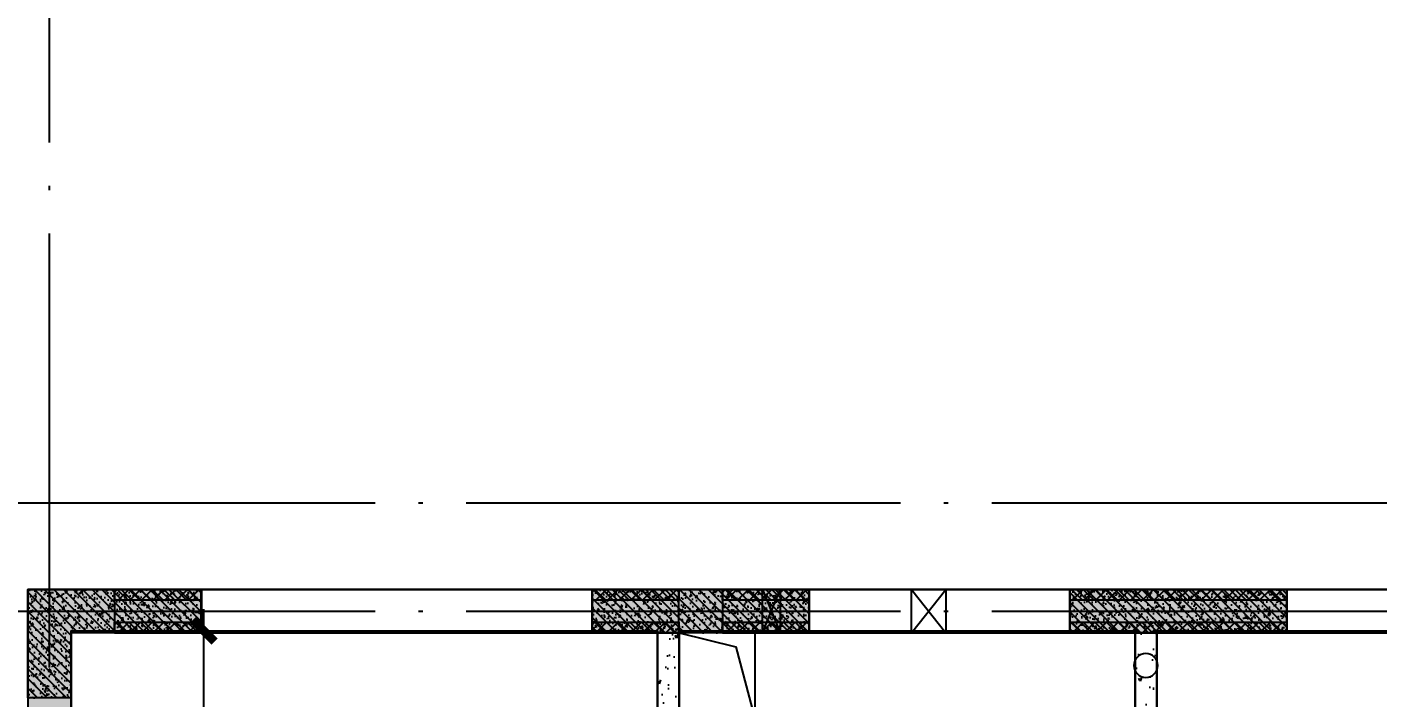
# Model space of a CAD drawing. Extents: x -3200779283 to -8106663, y 659664 to 1123462.
# Drawn here: x -8149104 to -8142881, y 938125 to 941217 of the extents above; entities that cross this region are included whole.
import ezdxf

# ---------------------------------------------------------------- set-up
doc = ezdxf.new("R2010")
doc.units = 0
doc.header["$LTSCALE"] = 1000
doc.header["$MEASUREMENT"] = 0
for name, pattern in [('120-墙体$0$CONTINOUS', [0]), ('3#-轴线$0$DOTE', [2.42, 2, -0.2, 0.02, -0.2]), ('DASH', [0.35, 0.25, -0.1])]:
    doc.linetypes.add(name, pattern=pattern)
doc.layers.get('Defpoints').update_dxf_attribs({"color": 30, "linetype": 'DASH'})
for name, color, linetype in [('120-墙体$0$S-SLAB-HOLE', 5, 'Continuous'), ('120-墙体$0$S-WALL', 40, 'Continuous'), ('120-墙体$0$S-WALL-BEAM', 120, 'Continuous'), ('120-墙体$0$S-WALL-COLU', 252, '120-墙体$0$CONTINOUS'), ('120-墙体$0$S-WALL-COLU-HATC', 16, 'Continuous'), ('120-墙体$0$S-WALL-HATC', 253, 'Continuous'), ('120-墙体$0$提结构条件', 7, 'Continuous'), ('120-墙体$0$暖-首层和标准层暖通套管_TZ$0$H-暖洞-剪力墙', 6, 'Continuous'), ('120-墙体$0$暖-首层和标准层暖通套管_TZ$0$H-暖洞-穿梁', 3, 'Continuous'), ('3#-轴线$0$A-ANNO-DOTE', 10, '3#-轴线$0$DOTE'), ('3#4#5#$0$S-ANNO-TEXT', 7, 'Continuous'), ('3#4#5#$0$S-DIMS-SLAB', 120, 'Continuous'), ('3#4#5#$0$S-PC-FQ-WYQ', 4, 'Continuous'), ('3#4#5#$0$S-PC-SLAB', 6, 'Continuous'), ('3#4#5#$0$S-WALL-HATC', 253, 'Continuous'), ('3#4#5#$0$可计入现浇段', 60, 'Continuous')]:
    doc.layers.add(name, color=color, linetype=linetype)
doc.styles.add('3#4#5#$0$楷体', font='', dxfattribs={"width": 0.7})
doc.styles.get('3#4#5#$0$楷体').set_extended_font_data('KaiTi_GB2312')
doc.dimstyles.new('3#4#5#$0$TSSD_100_100', dxfattribs={"dimtxt": 250, "dimasz": 100, "dimexe": 100, "dimexo": 250, "dimgap": 100, "dimtad": 1, "dimdec": 0, "dimzin": 0, "dimdsep": 46, "dimtxsty": '3#4#5#$0$楷体', "dimblk": '3#4#5#$0$_ArchTick', "dimcen": 0, "dimdle": 100, "dimclrt": 7, "dimadec": 0, "dimazin": 0, "dimtfac": 1, "dimtdec": 0, "dimtix": 1, "dimtmove": 2, "dimatfit": 3, "dimfxl": 1, "dimtolj": 1, "dimtzin": 0, "dimarcsym": 0})

# ---------------------------------------------------------------- blocks, each defined once
blk = doc.blocks.new('3#4#5#$0$B-YWQ4')
at = {"layer": '3#4#5#$0$S-PC-FQ-WYQ'}
h = blk.add_hatch(dxfattribs=at)
h.set_pattern_fill('ANSI37', color=256, scale=12, angle=180)
h.set_pattern_definition([(225, (-649357.165, -531964.018), (26.9407684, -26.9407684), []), (315, (-649357.165, -531964.018), (26.9407684, 26.9407684), [])])
h.paths.add_polyline_path([(-135005.8, 329838.4), (-135005.8, 329888.4), (-135605.8, 329888.4), (-135605.8, 329838.4)])
h = blk.add_hatch(dxfattribs=at)
h.set_pattern_fill('ANSI37', color=256, scale=12, angle=180)
h.set_pattern_definition([(225, (-646857.172, -531964.016), (26.9407684, -26.9407684), []), (315, (-646857.172, -531964.016), (26.9407684, 26.9407684), [])])
h.paths.add_polyline_path([(-132505.8, 329838.4), (-132505.8, 329888.4), (-133505.8, 329888.4), (-133505.8, 329838.4)])
h = blk.add_hatch(dxfattribs=at)
h.set_pattern_fill('ANSI37', color=256, scale=12, angle=180)
h.set_pattern_definition([(225, (-644507.274, -531964.016), (26.9407684, -26.9407684), []), (315, (-644507.274, -531964.016), (26.9407684, 26.9407684), [])])
h.paths.add_polyline_path([(-130905.9, 329838.4), (-130905.9, 329888.4), (-131305.8, 329888.4), (-131305.8, 329838.4)])
h = blk.add_hatch(dxfattribs=at)
h.set_pattern_fill('ANSI37', color=256, scale=12, angle=180)
h.set_pattern_definition([(225, (-649357.165, -532114.018), (26.9407684, -26.9407684), []), (315, (-649357.165, -532114.018), (26.9407684, 26.9407684), [])])
h.paths.add_polyline_path([(-135005.8, 329688.4), (-135005.8, 329738.4), (-135605.8, 329738.4), (-135605.8, 329688.4)])
h = blk.add_hatch(dxfattribs=at)
h.set_pattern_fill('ANSI37', color=256, scale=12, angle=180)
h.set_pattern_definition([(225, (-646857.172, -532114.016), (26.9407684, -26.9407684), []), (315, (-646857.172, -532114.016), (26.9407684, 26.9407684), [])])
h.paths.add_polyline_path([(-132505.8, 329688.4), (-132505.8, 329738.4), (-133505.8, 329738.4), (-133505.8, 329688.4)])
h = blk.add_hatch(dxfattribs=at)
h.set_pattern_fill('ANSI37', color=256, scale=12, angle=180)
h.set_pattern_definition([(225, (-644507.274, -532114.016), (26.9407684, -26.9407684), []), (315, (-644507.274, -532114.016), (26.9407684, 26.9407684), [])])
h.paths.add_polyline_path([(-130905.9, 329688.4), (-130905.9, 329738.4), (-131305.8, 329738.4), (-131305.8, 329688.4)])
for points in [[(-135005.8, 329838.4), (-135005.8, 329888.4), (-135605.8, 329888.4), (-135605.8, 329838.4)], [(-135605.8, 329688.4), (-135605.8, 329888.4), (-135005.8, 329888.4), (-135005.8, 329688.4)], [(-135005.8, 329888.4), (-133505.8, 329888.4), (-133505.8, 329688.4), (-135005.8, 329688.4)], [(-132505.8, 329838.4), (-132505.8, 329888.4), (-133505.8, 329888.4), (-133505.8, 329838.4)], [(-133505.8, 329688.4), (-133505.8, 329888.4), (-132505.8, 329888.4), (-132505.8, 329688.4)], [(-132505.8, 329888.4), (-131305.8, 329888.4), (-131305.8, 329688.4), (-132505.8, 329688.4)], [(-130905.9, 329838.4), (-130905.9, 329888.4), (-131305.8, 329888.4), (-131305.8, 329838.4)], [(-131305.8, 329688.4), (-131305.8, 329888.4), (-130905.9, 329888.4), (-130905.9, 329688.4)], [(-135005.8, 329688.4), (-135005.8, 329738.4), (-135605.8, 329738.4), (-135605.8, 329688.4)], [(-132505.8, 329688.4), (-132505.8, 329738.4), (-133505.8, 329738.4), (-133505.8, 329688.4)], [(-130905.9, 329688.4), (-130905.9, 329738.4), (-131305.8, 329738.4), (-131305.8, 329688.4)]]:
    blk.add_lwpolyline(points, close=True, dxfattribs=at)
blk = doc.blocks.new('3#4#5#$0$B-YWQ5')
at = {"layer": '3#4#5#$0$S-PC-FQ-WYQ'}
h = blk.add_hatch(dxfattribs=at)
h.set_pattern_fill('ANSI37', color=256, scale=12, angle=180)
h.set_pattern_definition([(225, (-643907.263, -531964.016), (26.9407684, -26.9407684), []), (315, (-643907.263, -531964.016), (26.9407684, 26.9407684), [])])
h.paths.add_polyline_path([(-130305.8, 329838.4), (-130305.8, 329888.4), (-130705.8, 329888.4), (-130705.8, 329838.4)])
h = blk.add_hatch(dxfattribs=at)
h.set_pattern_fill('ANSI37', color=256, scale=12, angle=180)
h.set_pattern_definition([(225, (-641707.172, -531964.02), (26.9407684, -26.9407684), []), (315, (-641707.172, -531964.02), (26.9407684, 26.9407684), [])])
h.paths.add_polyline_path([(-128105.8, 329838.4), (-128105.8, 329888.4), (-128505.8, 329888.4), (-128505.8, 329838.4)])
h = blk.add_hatch(dxfattribs=at)
h.set_pattern_fill('ANSI37', color=256, scale=12, angle=180)
h.set_pattern_definition([(225, (-643907.263, -532114.016), (26.9407684, -26.9407684), []), (315, (-643907.263, -532114.016), (26.9407684, 26.9407684), [])])
h.paths.add_polyline_path([(-130305.8, 329688.4), (-130305.8, 329738.4), (-130705.8, 329738.4), (-130705.8, 329688.4)])
h = blk.add_hatch(dxfattribs=at)
h.set_pattern_fill('ANSI37', color=256, scale=12, angle=180)
h.set_pattern_definition([(225, (-641707.172, -532114.02), (26.9407684, -26.9407684), []), (315, (-641707.172, -532114.02), (26.9407684, 26.9407684), [])])
h.paths.add_polyline_path([(-128105.8, 329688.4), (-128105.8, 329738.4), (-128505.8, 329738.4), (-128505.8, 329688.4)])
for points in [[(-130305.8, 329838.4), (-130305.8, 329888.4), (-130705.8, 329888.4), (-130705.8, 329838.4)], [(-130705.8, 329688.4), (-130705.8, 329888.4), (-130305.8, 329888.4), (-130305.8, 329688.4)], [(-130305.8, 329888.4), (-128505.8, 329888.4), (-128505.8, 329688.4), (-130305.8, 329688.4)], [(-128105.8, 329838.4), (-128105.8, 329888.4), (-128505.8, 329888.4), (-128505.8, 329838.4)], [(-128505.8, 329688.4), (-128505.8, 329888.4), (-128105.8, 329888.4), (-128105.8, 329688.4)], [(-130305.8, 329688.4), (-130305.8, 329738.4), (-130705.8, 329738.4), (-130705.8, 329688.4)], [(-128105.8, 329688.4), (-128105.8, 329738.4), (-128505.8, 329738.4), (-128505.8, 329688.4)]]:
    blk.add_lwpolyline(points, close=True, dxfattribs=at)
blk = doc.blocks.new('3#4#5#$0$A$C53EF3948')
at = {"layer": '3#4#5#$0$可计入现浇段'}
blk.add_lwpolyline([(24699.4, 0), (24699.4, 0), (24699.4, 0), (24899.4, 0), (24899.4, 0), (24899.4, 0), (24899.4, -200), (24699.4, -200), (24699.4, 0)], dxfattribs=at)
at = {"layer": '3#4#5#$0$S-PC-FQ-WYQ', "xscale": -1}
for name in ['3#4#5#$0$B-YWQ5', '3#4#5#$0$B-YWQ4']:
    blk.add_blockref(name, (-106006.5, -329888.4), dxfattribs=at)
blk = doc.blocks.new('3#4#5#$0$ban3')
at = {"layer": '3#4#5#$0$S-WALL-HATC', "ltscale": 100}
h = blk.add_hatch(dxfattribs=at)
h.set_pattern_fill('AR-CONC', color=256, scale=25, angle=-270, style=0)
h.set_pattern_definition([(140, (0, 0), (15.688034, 179.315046), [18.75, -206.25]), (85, (0, 0), (-188.04803, -34.68783), [15, -165]), (190.4514, (1.3, 14.94), (-172.359886, 144.627345), [15.93505, -175.28553]), (136.1842, (-50, 0), (41.37975, 266.81026), [28.125, -309.375]), (186.6356, (-46.55, 22.23), (-243.52947, 233.66568), [23.90257, -262.92825]), (81.1842, (-50, 0), (-243.52965, 233.66549), [22.5, -247.5]), (111, (-37.5, 25), (100.654723, 149.226763), [18.75, -206.25]), (56, (-37.5, 25), (-181.28751, 60.82883), [15, -165]), (161.4514, (-29.11, 37.44), (-80.632624, 210.05566), [15.93505, -175.28553]), (127.5, (0, 0), (-83.2234635, 3.039964), [0, -163, 0, -167.5, 0, -165.625]), (97.5, (0, 0), (-98.602928, 65.767384), [0, -95.5, 0, -159.25, 0, -63.125]), (57.5, (0, -55.75), (5.638718, 133.455609), [0, -62.5, 0, -195, 0, -258.75]), (47.5, (0, -80.75), (-25.026246, 145.796542), [0, -81.25, 0, -129.5, 0, -183.75])])
h.paths.add_polyline_path([(-216732, 412975), (-216832, 412975), (-216832, 409975), (-216732, 409975)])
h.paths.add_polyline_path([(-214532, 412975), (-214632, 412975), (-214632, 409975), (-214532, 409975)])
at = {"layer": '3#4#5#$0$S-PC-SLAB'}
for points in [[(-216832, 409965), (-216832, 412985), (-219532, 412985), (-219532, 409965)], [(-214632, 409965), (-214632, 412985), (-216732, 412985), (-216732, 409965)], [(-211832, 409965), (-211832, 412985), (-214532, 412985), (-214532, 409965)]]:
    blk.add_lwpolyline(points, close=True, dxfattribs=at)
at = {"layer": '3#4#5#$0$S-WALL-HATC', "ltscale": 100}
for points in [[(-216732, 409975), (-216732, 412975), (-216832, 412975), (-216832, 409975)], [(-214532, 409975), (-214532, 412975), (-214632, 412975), (-214632, 409975)]]:
    blk.add_lwpolyline(points, close=True, dxfattribs=at)
blk = doc.blocks.new('3#4#5#$0$_ArchTick')
at = {"color": 0, "linetype": 'ByBlock', "const_width": 0.4}
blk.add_lwpolyline([(-0.5, -0.5), (0.5, 0.5)], dxfattribs=at)
blk = doc.blocks.new('*D816')
at = {"layer": '3#4#5#$0$S-DIMS-SLAB', "color": 0, "lineweight": -2, "transparency": 16777216}
for p, q in [((169407.8, 162464.5), (169407.8, 165684.5)), ((169046.4, 165584.5), (169507.8, 165584.5)), ((169046.4, 162564.5), (169507.8, 162564.5))]:
    blk.add_line(p, q, dxfattribs=at)
at = {"layer": 'Defpoints', "color": 0, "transparency": 16777216}
for p in [(168796.4, 165584.5), (169407.8, 165584.5), (168796.4, 162564.5)]:
    blk.add_point(p, dxfattribs=at)
at = {"layer": '3#4#5#$0$S-DIMS-SLAB', "color": 0, "lineweight": -2, "transparency": 16777216, "xscale": 100, "yscale": 100, "zscale": 100}
for p, rotation in [((169407.8, 165584.5), 90), ((169407.8, 162564.5), 270)]:
    blk.add_blockref('3#4#5#$0$_ArchTick', p, dxfattribs=dict(at, rotation=rotation))
at = {"layer": '3#4#5#$0$S-DIMS-SLAB', "color": 7, "transparency": 16777216, "insert": (169182.8, 164074.5), "char_height": 250, "attachment_point": 5, "rotation": 90, "style": '3#4#5#$0$楷体'}
blk.add_mtext('\\A1;3020', dxfattribs=at)
blk = doc.blocks.new('120-墙体$0$retert')
at = {"layer": '120-墙体$0$暖-首层和标准层暖通套管_TZ$0$H-暖洞-剪力墙'}
for p, q in [((55012.6, 61028.7), (54812.7, 61187.7)), ((54812.7, 61028.7), (55012.6, 61187.7))]:
    blk.add_line(p, q, dxfattribs=at)
blk.add_lwpolyline([(55012.6, 61028.7), (55012.6, 61187.7), (54812.7, 61187.7), (54812.7, 61028.7)], close=True, dxfattribs=at)
blk = doc.blocks.new('120-墙体$0$ewrewr')
at = {"layer": '120-墙体$0$暖-首层和标准层暖通套管_TZ$0$H-暖洞-穿梁', "color": 2}
for p, q in [((54898, 62306.1), (54818, 62106.1)), ((54898, 62106.1), (54818, 62306.1))]:
    blk.add_line(p, q, dxfattribs=at)
blk.add_lwpolyline([(54898, 62306.1), (54818, 62306.1), (54818, 62106.1), (54898, 62106.1)], close=True, dxfattribs=at)
blk = doc.blocks.new('120-墙体$0$A$Ca94620f4')
at = {"layer": '120-墙体$0$提结构条件', "rotation": 90}
blk.add_blockref('120-墙体$0$retert', (57308.2, -54812.7), dxfattribs=at)
at = {"layer": '120-墙体$0$提结构条件'}
blk.add_blockref('120-墙体$0$ewrewr', (-57933, -62106.1), dxfattribs=at)
blk = doc.blocks.new('120-墙体$0$A$C8f34f6bc')
at = {"layer": '120-墙体$0$S-SLAB-HOLE'}
for p, q in [((-3150, -400), (-3150, 0)), ((-2800, -400), (-2800, 0)), ((-2800, -400), (-3150, -400))]:
    blk.add_line(p, q, dxfattribs=at)
for points in [[(-2800, 0), (-3061.6, -64.3), (-3150, -400)], [(0, -5000), (-248.2, -4896.9), (-350, -4650)]]:
    blk.add_lwpolyline(points, dxfattribs=at)
blk.add_lwpolyline([(-350, -5000), (-350, -4650), (0, -4650), (0, -5000)], close=True, dxfattribs=at)
for centre, radius in [((-4950, -150), 55), ((-230, -4580), 50)]:
    blk.add_circle(centre, radius, dxfattribs=at)
blk = doc.blocks.new('120-墙体')
at = {"layer": '120-墙体$0$S-WALL-COLU-HATC'}
h = blk.add_hatch(dxfattribs=at)
h.set_pattern_fill('AR-CONC', color=256, scale=10)
h.set_pattern_definition([(50, (-3104.75, -241007.814), (71.726018, -6.275213), [7.5, -82.5]), (355, (-3104.75, -241007.814), (-13.875133, 75.219213), [6, -66]), (100.4514, (-3098.77, -241008.34), (57.850938, 68.943954), [6.37402, -70.114211]), (46.1842, (-3104.75, -240987.81), (106.724105, -16.5519), [11.25, -123.75]), (96.6356, (-3095.86, -240989.19), (93.46627, 97.411787), [9.56103, -105.1713]), (351.1842, (-3104.75, -240987.81), (93.466195, 97.41186), [9, -99]), (21, (-3094.75, -240992.814), (59.690705, -40.261889), [7.5, -82.5]), (326, (-3094.75, -240992.814), (24.331533, 72.515005), [6, -66]), (71.4514, (-3089.775, -240996.17), (84.022263, 32.25305), [6.37402, -70.114211]), (37.5, (-3104.75, -241007.814), (1.2159855, 33.2893854), [0, -65.2, 0, -67, 0, -66.25]), (7.5, (-3104.75, -241007.814), (26.306954, 39.441171), [0, -38.2, 0, -63.7, 0, -25.25]), (327.5, (-3127.05, -241007.814), (53.3822436, -2.2554872), [0, -25, 0, -78, 0, -103.5]), (317.5, (-3137.05, -241007.814), (58.318617, 10.010498), [0, -32.5, 0, -51.8, 0, -73.5])])
h.paths.add_polyline_path([(-5700, -100), (-5700, 100), (-4700, 100), (-4700, -100)])
h = blk.add_hatch(dxfattribs=at)
h.set_pattern_fill('ANSI31', color=256, scale=250, style=0)
h.set_pattern_definition([(45, (-3104.75, -241007.814), (-22.097087, 22.097087), [])])
h.paths.add_polyline_path([(-5700, 100), (-5700, -100), (-4700, -100), (-4700, 100)])
h = blk.add_hatch(dxfattribs=at)
h.set_pattern_fill('AR-CONC', color=256, scale=10)
h.set_pattern_definition([(50, (6590.73, -241007.815), (71.726018, -6.275213), [7.5, -82.5]), (355, (6590.73, -241007.815), (-13.875133, 75.219213), [6, -66]), (100.4514, (6596.705, -241008.34), (57.850938, 68.943954), [6.37402, -70.114211]), (46.1842, (6590.73, -240987.815), (106.724105, -16.5519), [11.25, -123.75]), (96.6356, (6599.62, -240989.19), (93.46627, 97.411787), [9.56103, -105.1713]), (351.1842, (6590.73, -240987.82), (93.466195, 97.41186), [9, -99]), (21, (6600.73, -240992.815), (59.690705, -40.261889), [7.5, -82.5]), (326, (6600.73, -240992.815), (24.331533, 72.515005), [6, -66]), (71.4514, (6605.7, -240996.17), (84.022263, 32.25305), [6.37402, -70.114211]), (37.5, (6590.728, -241007.815), (1.2159855, 33.2893854), [0, -65.2, 0, -67, 0, -66.25]), (7.5, (6590.73, -241007.815), (26.306954, 39.441171), [0, -38.2, 0, -63.7, 0, -25.25]), (327.5, (6568.428, -241007.815), (53.3822436, -2.2554872), [0, -25, 0, -78, 0, -103.5]), (317.5, (6558.43, -241007.815), (58.318617, 10.010498), [0, -32.5, 0, -51.8, 0, -73.5])])
h.paths.add_polyline_path([(-2500, -100), (-2500, 100), (-3500, 100), (-3500, -100)])
h = blk.add_hatch(dxfattribs=at)
h.set_pattern_fill('ANSI31', color=256, scale=250, style=0)
h.set_pattern_definition([(45, (6590.728, -241007.815), (-22.097087, 22.097087), [])])
h.paths.add_polyline_path([(-2500, -100), (-2500, 100), (-3500, 100), (-3500, -100)])
h = blk.add_hatch(dxfattribs=at)
h.set_pattern_fill('AR-CONC', color=256, scale=10)
h.set_pattern_definition([(50, (-6158.425, -240595.61), (71.726018, -6.275213), [7.5, -82.5]), (355, (-6158.425, -240595.61), (-13.875133, 75.219213), [6, -66]), (100.4514, (-6152.45, -240596.135), (57.850938, 68.943954), [6.37402, -70.114211]), (46.1842, (-6158.425, -240575.61), (106.724105, -16.5519), [11.25, -123.75]), (96.6356, (-6149.53, -240576.99), (93.46627, 97.411787), [9.56103, -105.1713]), (351.1842, (-6158.42, -240575.61), (93.466195, 97.41186), [9, -99]), (21, (-6148.425, -240580.61), (59.690705, -40.261889), [7.5, -82.5]), (326, (-6148.425, -240580.61), (24.331533, 72.515005), [6, -66]), (71.4514, (-6143.45, -240583.97), (84.022263, 32.25305), [6.37402, -70.114211]), (37.5, (-6158.425, -240595.612), (1.2159855, 33.2893854), [0, -65.2, 0, -67, 0, -66.25]), (7.5, (-6158.425, -240595.612), (26.306954, 39.441171), [0, -38.2, 0, -63.7, 0, -25.25]), (327.5, (-6180.725, -240595.612), (53.3822436, -2.2554872), [0, -25, 0, -78, 0, -103.5]), (317.5, (-6190.725, -240595.612), (58.318617, 10.010498), [0, -32.5, 0, -51.8, 0, -73.5])])
h.paths.add_polyline_path([(-100, -100), (-100, -400), (100, -400), (100, 100), (-700, 100), (-700, -100)])
h = blk.add_hatch(dxfattribs=at)
h.set_pattern_fill('ANSI31', color=256, scale=250, style=0)
h.set_pattern_definition([(45, (-6158.425, -240595.612), (-22.097087, 22.097087), [])])
h.paths.add_polyline_path([(-100, -100), (-100, -400), (100, -400), (100, 100), (-700, 100), (-700, -100)])
at = {"layer": '120-墙体$0$S-WALL-HATC'}
for points in [[(-5700, 100), (-5700, -100), (-5250, -100), (-5250, 100)], [(-5250, 100), (-5250, -100), (-4700, -100), (-4700, 100)], [(-3500, 100), (-3500, -100), (-2850, -100), (-2850, 100)], [(-2850, 100), (-2850, -100), (-2500, -100), (-2500, 100)], [(-700, -100), (-100, -100), (100, 100), (-700, 100)], [(100, 100), (-100, -100), (-100, -3100), (-33.3, -3200), (100, -3200)]]:
    blk.add_hatch(color=256, dxfattribs=at).paths.add_polyline_path(points)
at = {"layer": '120-墙体$0$S-WALL'}
for p, q in [((-5700, -100), (-5700, 100)), ((-5700, 100), (-5250, 100)), ((-5250, 100), (-4700, 100)), ((-4700, -100), (-4700, 100)), ((-3500, -100), (-3500, 100)), ((-3500, 100), (-2850, 100)), ((-2850, 100), (-2500, 100)), ((-2500, 100), (-2500, -100)), ((-700, 100), (100, 100)), ((-700, 100), (-700, -100)), ((100, 100), (100, -3200)), ((-5700, -100), (-5250, -100)), ((-5250, -100), (-4700, -100)), ((-3500, -100), (-2850, -100)), ((-2850, -100), (-2500, -100)), ((-700, -100), (-100, -100)), ((-100, -100), (-100, -3100))]:
    blk.add_line(p, q, dxfattribs=at)
at = {"layer": '120-墙体$0$S-WALL-BEAM'}
for points in [[(-7200, 100), (-7200, -100), (-5700, -100), (-5700, 100)], [(-4700, 100), (-4700, -100), (-3500, -100), (-3500, 100)], [(-2500, 100), (-2500, -100), (-700, -100), (-700, 100)]]:
    blk.add_lwpolyline(points, close=True, dxfattribs=at)
at = {"layer": '120-墙体$0$S-WALL-COLU', "lineweight": -2}
for points in [[(-5700, -100), (-5700, 100), (-4700, 100), (-4700, -100)], [(-2500, -100), (-2500, 100), (-3500, 100), (-3500, -100)]]:
    blk.add_lwpolyline(points, close=True, dxfattribs=at)
at = {"layer": '120-墙体$0$S-WALL-COLU', "linetype": 'ByBlock'}
blk.add_lwpolyline([(-100, -100), (-100, -400), (100, -400), (100, 100), (-700, 100), (-700, -100), (-100, -100)], dxfattribs=at)
for name, p in [('120-墙体$0$A$Ca94620f4', (-250, -100)), ('120-墙体$0$A$C8f34f6bc', (-100, -100))]:
    blk.add_blockref(name, p)
blk = doc.blocks.new('3#-轴线')
at = {"layer": '3#-轴线$0$A-ANNO-DOTE'}
for points in [[(21700, -5100), (21700, 5500)], [(-3000, 500), (44800, 500)], [(-3000, 0), (44800, 0)]]:
    blk.add_lwpolyline(points, dxfattribs=at)
blk = doc.blocks.new('3#4#5#$0$5#')
at = {"layer": '3#4#5#$0$S-ANNO-TEXT', "xscale": -1}
blk.add_blockref('3#4#5#$0$ban3', (-43034.9, -247400.5), dxfattribs=at)
at = {"layer": '3#4#5#$0$S-DIMS-SLAB'}
dim = blk.add_linear_dim(base=(169407.8, 165584.5), p1=(168796.4, 162564.5), p2=(168796.4, 165584.5), angle=90, dimstyle='3#4#5#$0$TSSD_100_100', dxfattribs=at)
dim.commit()
dim.dimension.update_dxf_attribs({"geometry": '*D816', "text_midpoint": (169182.8, 164074.5)})

msp = doc.modelspace()

# ---------------------------------------------------------------- block references
msp.add_blockref('3#-轴线', (-8170700.4, 938524.6))
at = {"xscale": -1, "rotation": 3.622788229407092e-06}
msp.add_blockref('120-墙体', (-8149000.4, 938524.6), dxfattribs=at)
at = {"layer": '3#4#5#$0$S-ANNO-TEXT'}
msp.add_blockref('3#4#5#$0$A$C53EF3948', (-8170800.4, 938624.8), dxfattribs=at)
at = {"layer": '3#4#5#$0$S-PC-SLAB'}
msp.add_blockref('3#4#5#$0$5#', (-8317697.2, 772849.8), dxfattribs=at)

doc.saveas('drawing.dxf')
